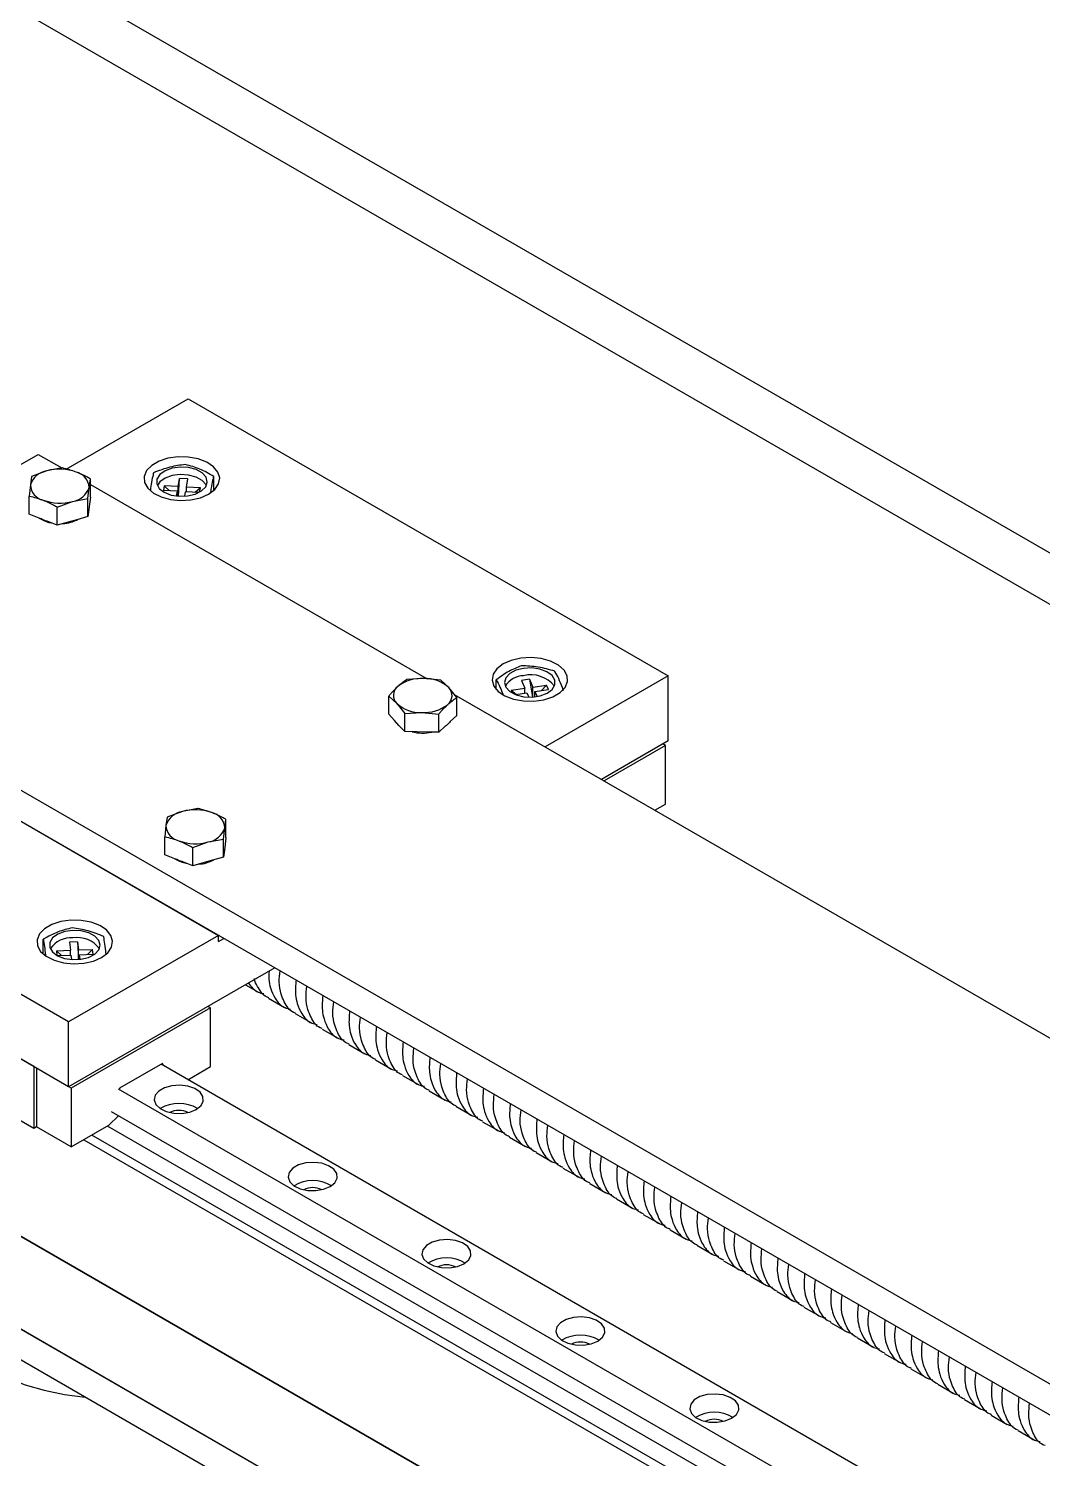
# Model space of a CAD drawing. Header units: millimetres. Extents: x 0 to 4412, y -498 to 1086.
# Drawn here: x 772.22 to 799, y 141.51 to 179.3 of the extents above; entities that cross this region are included whole.
import ezdxf

# ---------------------------------------------------------------- set-up
doc = ezdxf.new("R2010")
doc.units = ezdxf.units.MM
doc.header["$LTSCALE"] = 1.8

msp = doc.modelspace()

# ---------------------------------------------------------------- linework, layer by layer
at = {"color": 7, "linetype": 'Continuous', "lineweight": 30}
for p, q in [((831.6018, 146.728), (753.1454, 192.0198)), ((829.6019, 146.5299), (753.1454, 190.6673)), ((724.9218, 172.1172), (809.6332, 123.2143)), ((724.9218, 171.3006), (809.7746, 122.3161)), ((773.2117, 167.6614), (776.4285, 169.5184)), ((776.4285, 169.5184), (789.114, 162.1952)), ((764.5491, 163.4771), (772.4687, 168.049)), ((772.4687, 168.049), (773.0912, 167.6897)), ((772.2963, 167.4665), (772.2635, 167.2437)), ((772.7007, 167.6152), (772.2963, 167.4665)), ((773.1051, 167.6923), (772.7007, 167.6152)), ((777.1092, 167.0978), (777.1092, 167.4686)), ((772.2635, 167.2437), (772.2307, 166.9493)), ((773.7825, 166.8837), (773.8153, 167.178)), ((773.8153, 167.178), (773.8482, 167.4009)), ((773.8482, 166.9222), (773.8482, 167.4009)), ((773.8482, 167.2527), (782.747, 162.1155)), ((775.7997, 167.2216), (775.7772, 167.0962)), ((776.146, 167.0742), (775.7772, 167.0962)), ((776.1685, 167.1996), (775.7997, 167.2216)), ((775.9354, 167.0868), (775.7997, 167.2216)), ((776.1235, 166.9484), (776.146, 167.0742)), ((776.146, 166.9458), (776.146, 167.0742)), ((776.1685, 167.1996), (776.2067, 167.4125)), ((776.1685, 166.9437), (776.1685, 167.1996)), ((776.1745, 166.9432), (776.2067, 167.4125)), ((776.4239, 167.3995), (776.2067, 167.4125)), ((776.3419, 166.9421), (776.3633, 167.0612)), ((776.7164, 167.0401), (776.3633, 167.0612)), ((776.3858, 167.1866), (776.4239, 167.3995)), ((776.7546, 167.1645), (776.3858, 167.1866)), ((776.3858, 167.0598), (776.3858, 167.1866)), ((776.7546, 167.1645), (776.6188, 167.0459)), ((776.734, 167.0496), (776.7546, 167.1645)), ((772.2307, 166.4707), (772.2307, 166.9493)), ((772.9738, 166.6579), (773.3781, 166.8065)), ((773.3781, 166.8065), (773.7825, 166.8837)), ((773.7825, 166.405), (773.7825, 166.8837)), ((773.8245, 166.7357), (773.8062, 166.5916)), ((773.8482, 166.9222), (773.8245, 166.7357)), ((772.4987, 166.3656), (772.2307, 166.4707)), ((772.4972, 166.3661), (772.5528, 166.334)), ((772.9738, 166.1792), (772.7057, 166.2844)), ((772.9738, 166.1792), (772.9738, 166.6579)), ((773.4908, 166.3236), (773.2655, 166.2607)), ((773.7825, 166.405), (773.4908, 166.3236)), ((773.8062, 166.5916), (773.7825, 166.405)), ((773.2655, 166.2607), (772.9738, 166.1792)), ((740.4782, 165.5863), (809.7746, 125.5823)), ((812.9111, 135.5583), (764.5491, 163.4771)), ((740.4782, 163.1367), (809.7746, 123.1327)), ((812.9111, 134.7418), (764.5491, 162.6606)), ((764.5491, 162.6606), (777.2346, 155.3374)), ((782.6539, 162.1247), (782.205, 162.0978)), ((783.1028, 162.0801), (782.6539, 162.1247)), ((789.114, 162.1952), (785.8614, 160.3176)), ((789.114, 160.4805), (789.114, 162.1952)), ((783.314, 161.887), (783.1028, 162.0801)), ((783.5252, 161.6224), (783.314, 161.887)), ((784.5684, 161.838), (784.5684, 162.0874)), ((784.9662, 161.8157), (785.3253, 161.8691)), ((784.9662, 161.8157), (785.0014, 161.7368)), ((784.9662, 161.8157), (785.1019, 161.7057)), ((785.0764, 161.7019), (785.3797, 161.747)), ((785.4444, 162.1078), (785.2329, 162.0764)), ((785.2329, 162.0764), (785.3253, 161.8691)), ((785.3253, 161.7389), (785.3253, 161.8691)), ((785.3797, 161.747), (785.4304, 161.6332)), ((785.4444, 162.1078), (785.5368, 161.9005)), ((785.4444, 162.1078), (785.5236, 161.6348)), ((785.5368, 161.9005), (785.8959, 161.9538)), ((785.5368, 161.6356), (785.5368, 161.9005)), ((785.5912, 161.7784), (785.9503, 161.8317)), ((785.5912, 161.7784), (785.649, 161.6489)), ((785.5912, 161.6406), (785.5912, 161.7784)), ((785.7602, 161.8035), (785.8959, 161.9538)), ((785.9503, 161.8317), (785.8959, 161.9538)), ((781.7296, 161.1791), (781.7296, 161.6577)), ((781.7296, 161.6577), (781.9408, 161.4647)), ((781.9408, 161.4647), (782.152, 161.2)), ((783.4604, 161.7037), (812.2425, 145.0881)), ((783.5252, 161.1438), (783.5252, 161.6224)), ((781.8819, 161.014), (781.7296, 161.1791)), ((781.9996, 160.8865), (781.8819, 161.014)), ((782.152, 161.2), (782.6009, 161.227)), ((782.152, 160.7214), (782.152, 161.2)), ((782.6009, 161.227), (783.0498, 161.1824)), ((783.0498, 160.7037), (783.0498, 161.1824)), ((783.5252, 161.1438), (783.3537, 160.9851)), ((782.152, 160.7214), (781.9996, 160.8865)), ((782.4758, 160.715), (782.152, 160.7214)), ((782.726, 160.7101), (782.4758, 160.715)), ((783.0498, 160.7037), (782.726, 160.7101)), ((783.2213, 160.8625), (783.0498, 160.7037)), ((773.2748, 153.0515), (760.5893, 160.3746)), ((789.114, 160.4805), (787.3466, 159.4602)), ((789.0433, 160.358), (787.4173, 159.4194)), ((789.0433, 160.358), (788.9726, 160.3989)), ((789.0433, 158.8066), (789.0433, 160.358)), ((808.3604, 126.3987), (751.7919, 159.055)), ((788.761, 158.6437), (789.0433, 158.8066)), ((773.2748, 151.3367), (760.5893, 158.6599)), ((775.8763, 158.4626), (775.8453, 158.2397)), ((776.2798, 158.6122), (775.8763, 158.4626)), ((776.6834, 158.6903), (776.2798, 158.6122)), ((777.3977, 158.1778), (777.4286, 158.4007)), ((777.4286, 157.9221), (777.4286, 158.4007)), ((775.8453, 158.2397), (775.8144, 157.9452)), ((777.3667, 157.8833), (777.3977, 158.1778)), ((775.8144, 157.4666), (775.8144, 157.9452)), ((776.5596, 157.6556), (776.9632, 157.8052)), ((776.5596, 157.1769), (776.5596, 157.6556)), ((776.9632, 157.8052), (777.3667, 157.8833)), ((777.3667, 157.4047), (777.3667, 157.8833)), ((777.389, 157.5913), (777.3667, 157.4047)), ((777.4063, 157.7354), (777.389, 157.5913)), ((777.4286, 157.9221), (777.4063, 157.7354)), ((776.0832, 157.3621), (775.8144, 157.4666)), ((776.0813, 157.3628), (776.1349, 157.3319)), ((776.5596, 157.1769), (776.2908, 157.2814)), ((776.8507, 157.2591), (776.5596, 157.1769)), ((777.0756, 157.3225), (776.8507, 157.2591)), ((777.3667, 157.4047), (777.0756, 157.3225)), ((777.2346, 155.3374), (773.2748, 153.0515)), ((777.2346, 155.1741), (777.2346, 155.3374)), ((772.6058, 154.8413), (772.6058, 155.237)), ((773.5113, 155.1652), (773.2934, 155.156)), ((773.2934, 155.156), (773.3206, 154.9425)), ((773.5113, 155.1652), (773.5384, 154.9517)), ((773.5113, 155.1652), (773.534, 154.6975)), ((773.5384, 154.9517), (773.9082, 154.9674)), ((773.5384, 154.6979), (773.5384, 154.9517)), ((773.7724, 154.8352), (773.9082, 154.9674)), ((773.9242, 154.8417), (773.9082, 154.9674)), ((777.2346, 155.1741), (777.3761, 155.2558)), ((772.9508, 154.9269), (773.3206, 154.9425)), ((772.9508, 154.9269), (772.9662, 154.8053)), ((772.9508, 154.9269), (773.0865, 154.8062)), ((772.9731, 154.8014), (773.3365, 154.8168)), ((773.3206, 154.8161), (773.3206, 154.9425)), ((773.3365, 154.8168), (773.3518, 154.6966)), ((773.5544, 154.826), (773.9242, 154.8417)), ((773.5544, 154.826), (773.5702, 154.7011)), ((773.5544, 154.6994), (773.5544, 154.826)), ((778.7198, 154.48), (773.2748, 151.3367)), ((777.9425, 154.0313), (778.2718, 153.8412)), ((772.3556, 151.8674), (769.2867, 153.639)), ((777.0225, 153.4186), (776.9518, 153.4594)), ((778.5544, 153.6781), (778.9789, 153.433)), ((777.0225, 153.4186), (773.3455, 151.2959)), ((777.0225, 151.8671), (777.0225, 153.4186)), ((779.2615, 153.2699), (779.686, 153.0248)), ((773.2748, 151.3367), (773.2748, 153.0515)), ((779.9686, 152.8617), (780.3931, 152.6166)), ((780.6757, 152.4535), (781.1002, 152.2084)), ((772.3556, 150.2343), (769.2867, 152.0059)), ((775.7497, 151.9489), (774.6183, 151.2958)), ((808.4263, 133.0451), (775.715, 151.9289)), ((775.7763, 151.8935), (775.7497, 151.9489)), ((781.3828, 152.0453), (781.8073, 151.8002)), ((772.3556, 151.8674), (772.3556, 150.2343)), ((773.3455, 151.2959), (772.4263, 151.8266)), ((772.4263, 151.8266), (772.4263, 150.2751)), ((772.4263, 151.8266), (772.4263, 151.8266)), ((776.4222, 151.5206), (777.0225, 151.8671)), ((782.0899, 151.637), (782.5144, 151.392)), ((773.3455, 151.2959), (773.3455, 149.7445)), ((808.3604, 131.7768), (774.5931, 151.2703)), ((774.6183, 151.2958), (774.6142, 151.2825)), ((782.797, 151.2288), (783.2215, 150.9838)), ((783.5041, 150.8206), (783.9286, 150.5756)), ((774.5959, 150.5665), (774.3355, 150.316)), ((808.3604, 131.0747), (774.4093, 150.6742)), ((784.2112, 150.4124), (784.6357, 150.1674)), ((772.4263, 150.2751), (772.3556, 150.2343)), ((773.3455, 149.7445), (772.4263, 150.2751)), ((773.3455, 149.7445), (774.3355, 150.316)), ((808.3604, 130.1547), (773.8859, 150.0564)), ((808.3604, 130.6337), (774.3008, 150.2959)), ((773.6738, 149.934), (808.3604, 129.9098)), ((784.9183, 150.0042), (785.3428, 149.7592)), ((785.6254, 149.596), (786.0499, 149.351)), ((786.3325, 149.1878), (786.757, 148.9428)), ((787.0397, 148.7796), (787.4641, 148.5346)), ((787.7468, 148.3714), (788.1712, 148.1264)), ((788.4539, 147.9632), (788.8784, 147.7182)), ((789.161, 147.555), (789.5855, 147.31)), ((789.8681, 147.1468), (790.2926, 146.9018)), ((790.5752, 146.7386), (790.9997, 146.4935)), ((791.2823, 146.3304), (791.7068, 146.0853)), ((791.9894, 145.9222), (792.4139, 145.6771)), ((792.6965, 145.514), (793.121, 145.2689)), ((793.4036, 145.1058), (793.8281, 144.8607)), ((794.1107, 144.6976), (794.5352, 144.4525)), ((794.8178, 144.2894), (795.2423, 144.0443)), ((795.5249, 143.8812), (795.9494, 143.6361)), ((796.232, 143.473), (796.6565, 143.2279)), ((796.9391, 143.0648), (797.3636, 142.8197)), ((797.6463, 142.6566), (798.0707, 142.4115)), ((798.3534, 142.2484), (798.7778, 142.0033))]:
    msp.add_line(p, q, dxfattribs=at)
at = {"color": 7, "linetype": 'Continuous', "lineweight": 30, "flags": 128}
for points in [[(776.973, 166.9998), (777.1375, 167.1251), (777.2375, 167.2713), (777.2653, 167.4277), (777.219, 167.5826), (777.1021, 167.7246), (776.9231, 167.8431), (776.6954, 167.9293), (776.4358, 167.9769), (776.1636, 167.9823), (775.899, 167.945), (775.6617, 167.868), (775.4691, 167.7568), (775.3356, 167.6198), (775.2711, 167.467), (775.2804, 167.3099), (775.3628, 167.1601), (775.5122, 167.0286), (775.7174, 166.9253), (775.9634, 166.8578), (776.2317, 166.8311), (776.5027, 166.8471), (776.756, 166.9048), (776.973, 166.9998)], [(776.1969, 166.9416), (776.417, 166.9495), (776.6208, 166.9983), (776.7861, 167.0826), (776.895, 167.1933), (776.9357, 167.3184), (776.9039, 167.4444), (776.8029, 167.5576), (776.6438, 167.6457), (776.4436, 167.6993), (776.2243, 167.7124), (776.0094, 167.6837), (775.8223, 167.6162), (775.6833, 167.5174), (775.6074, 167.3978), (775.6029, 167.2705), (775.6702, 167.1493), (775.8021, 167.0472), (775.9842, 166.9754), (776.1969, 166.9416)], [(776.914, 167.2284), (776.9039, 167.2484), (776.8029, 167.3616), (776.6438, 167.4498), (776.4436, 167.5033), (776.2243, 167.5164), (776.0094, 167.4877), (775.8223, 167.4203), (775.6833, 167.3214), (775.6177, 167.2284)], [(784.7512, 162.5096), (784.5866, 162.3843), (784.4867, 162.238), (784.4589, 162.0816), (784.5051, 161.9267), (784.6221, 161.7847), (784.8011, 161.6662), (785.0288, 161.58), (785.2884, 161.5325), (785.5605, 161.5271), (785.8251, 161.5643), (786.0625, 161.6414), (786.2551, 161.7525), (786.3886, 161.8896), (786.453, 162.0423), (786.4437, 162.1994), (786.3613, 162.3493), (786.212, 162.4807), (786.0067, 162.5841), (785.7608, 162.6516), (785.4924, 162.6783), (785.2215, 162.6622), (784.9682, 162.6045), (784.7512, 162.5096)], [(785.2913, 162.3943), (785.0897, 162.3427), (784.928, 162.2561), (784.8237, 162.1439), (784.7883, 162.0182), (784.8254, 161.8927), (784.9311, 161.781), (785.094, 161.6951), (785.2963, 161.6444), (785.5162, 161.6344), (785.7298, 161.6661), (785.914, 161.7361), (786.0487, 161.8369), (786.1196, 161.9575), (786.1187, 162.0848), (786.0463, 162.2051), (785.9101, 162.3053), (785.725, 162.3745), (785.511, 162.4053), (785.2913, 162.3943)], [(774.1446, 154.7537), (774.3091, 154.8789), (774.409, 155.0252), (774.4369, 155.1816), (774.3906, 155.3365), (774.2736, 155.4785), (774.0947, 155.597), (773.8669, 155.6832), (773.6074, 155.7308), (773.3352, 155.7361), (773.0706, 155.6989), (772.8332, 155.6219), (772.6407, 155.5107), (772.5072, 155.3737), (772.4427, 155.2209), (772.452, 155.0638), (772.5344, 154.9139), (772.6837, 154.7825), (772.889, 154.6792), (773.1349, 154.6116), (773.4033, 154.5849), (773.6742, 154.601), (773.9276, 154.6587), (774.1446, 154.7537)], [(773.3885, 155.466), (773.1741, 155.4359), (772.9884, 155.3673), (772.8513, 155.2675), (772.7777, 155.1475), (772.7756, 155.0202), (772.8452, 154.8994), (772.979, 154.7982), (773.1625, 154.7275), (773.3758, 154.6951), (773.5958, 154.7044), (773.7986, 154.7544), (773.9623, 154.8398), (774.0691, 154.9512), (774.1074, 155.0766), (774.0732, 155.2023), (773.9701, 155.3149), (773.8092, 155.402), (773.6081, 155.4543), (773.3885, 155.466)], [(776.6467, 150.7379), (776.771, 150.8385), (776.8321, 150.9568), (776.8232, 151.0803), (776.7455, 151.1953), (776.6072, 151.2896), (776.4233, 151.3528), (776.2139, 151.3782), (776.0016, 151.3629), (775.8094, 151.3086), (775.6581, 151.2213), (775.5641, 151.1103), (775.5376, 150.9877), (775.5815, 150.8669), (775.6911, 150.7607), (775.8543, 150.6809), (776.0537, 150.636), (776.2675, 150.6309), (776.4725, 150.6661), (776.6467, 150.7379)], [(780.1822, 148.6969), (780.3066, 148.7974), (780.3676, 148.9158), (780.3588, 149.0392), (780.281, 149.1543), (780.1427, 149.2486), (779.9589, 149.3118), (779.7495, 149.3372), (779.5371, 149.3219), (779.3449, 149.2676), (779.1936, 149.1803), (779.0996, 149.0693), (779.0732, 148.9467), (779.1171, 148.8258), (779.2266, 148.7197), (779.3899, 148.6399), (779.5892, 148.595), (779.803, 148.5899), (780.0081, 148.6251), (780.1822, 148.6969)], [(783.7178, 146.6559), (783.8421, 146.7564), (783.9031, 146.8748), (783.8943, 146.9982), (783.8165, 147.1133), (783.6782, 147.2076), (783.4944, 147.2708), (783.285, 147.2961), (783.0727, 147.2809), (782.8804, 147.2266), (782.7291, 147.1393), (782.6352, 147.0283), (782.6087, 146.9057), (782.6526, 146.7848), (782.7621, 146.6787), (782.9254, 146.5989), (783.1247, 146.554), (783.3385, 146.5489), (783.5436, 146.5841), (783.7178, 146.6559)], [(769.9743, 145.2924), (769.9747, 145.2908), (770.098, 144.9725), (770.2894, 144.6655), (770.546, 144.3748), (770.8636, 144.105), (771.2373, 143.8603), (771.6612, 143.6446), (772.1286, 143.4612), (772.6321, 143.3131), (773.1638, 143.2026), (773.7153, 143.1314), (773.7181, 143.1312)], [(787.2533, 144.6149), (787.3776, 144.7154), (787.4387, 144.8338), (787.4298, 144.9572), (787.3521, 145.0723), (787.2138, 145.1665), (787.0299, 145.2298), (786.8205, 145.2551), (786.6082, 145.2398), (786.416, 145.1856), (786.2647, 145.0982), (786.1707, 144.9873), (786.1442, 144.8647), (786.1881, 144.7438), (786.2977, 144.6377), (786.4609, 144.5578), (786.6603, 144.5129), (786.8741, 144.5078), (787.0791, 144.5431), (787.2533, 144.6149)], [(790.7888, 142.5738), (790.9132, 142.6744), (790.9742, 142.7928), (790.9654, 142.9162), (790.8876, 143.0313), (790.7493, 143.1255), (790.5655, 143.1887), (790.3561, 143.2141), (790.1437, 143.1988), (789.9515, 143.1446), (789.8002, 143.0572), (789.7062, 142.9462), (789.6798, 142.8237), (789.7237, 142.7028), (789.8332, 142.5967), (789.9965, 142.5168), (790.1958, 142.4719), (790.4096, 142.4668), (790.6147, 142.5021), (790.7888, 142.5738)]]:
    msp.add_lwpolyline(points, dxfattribs=at)
at = {"color": 7, "linetype": 'Continuous', "lineweight": 30}
for centre, radius, start, end in [((772.7764, 167.0831), 0.5374, 98.0952, 162.61492), ((773.0375, 166.3896), 1.271, 69.78863, 105.36587), ((773.3833, 167.1602), 0.4324, 2.36872, 77.5373), ((772.6955, 167.2616), 0.4324, 182.36872, 257.5373), ((773.3024, 167.3386), 0.5374, 278.0952, 342.61492), ((773.0413, 168.0321), 1.271, 249.78863, 285.36587), ((772.9713, 167.0813), 0.8565, 240.75062, 260.21711), ((773.0687, 167.1857), 0.9666, 273.12398, 298.23058), ((782.5883, 161.1163), 1.0105, 86.27615, 127.91694), ((782.6873, 161.1818), 0.9435, 48.37026, 92.02664), ((785.3034, 161.6205), 0.5779, 91.19586, 148.5886), ((785.4865, 161.4343), 0.7886, 38.17977, 104.33355), ((782.1502, 161.6775), 0.2986, 127.77569, 225.468), ((783.1046, 161.6742), 0.2986, 307.77569, 45.468), ((782.5675, 162.1699), 0.9435, 228.37026, 272.02664), ((782.6665, 162.2354), 1.0105, 266.27615, 307.91694), ((782.6277, 161.8299), 1.1477, 255.74137, 282.00469), ((776.3561, 158.0837), 0.534, 98.20792, 163.01831), ((776.6197, 157.3867), 1.2718, 69.93633, 105.49911), ((776.9632, 158.1563), 0.435, 2.83218, 77.68156), ((776.2798, 158.2612), 0.435, 182.83218, 257.68156), ((776.8869, 158.3338), 0.534, 278.20792, 343.01831), ((776.6233, 159.0308), 1.2718, 249.93633, 285.49911), ((776.5546, 158.082), 0.8595, 240.77315, 260.43646), ((776.6516, 158.1812), 0.9643, 273.30548, 298.25416), ((773.3408, 154.6017), 0.67, 85.91976, 145.38966), ((773.5071, 154.5691), 0.7108, 35.53148, 99.60999), ((776.1871, 149.946), 0.9499, 58.77814, 121.22186), ((776.1871, 150.1863), 0.5243, 63.09489, 116.90511), ((779.7226, 147.905), 0.9499, 58.77814, 121.22186), ((779.7226, 148.1453), 0.5243, 63.09489, 116.90511), ((783.2581, 145.8639), 0.9499, 58.77814, 121.22186), ((783.2581, 146.1043), 0.5243, 63.09489, 116.90511), ((786.7937, 143.8229), 0.9499, 58.77814, 121.22186), ((786.7937, 144.0633), 0.5243, 63.09489, 116.90511), ((790.3292, 141.7819), 0.9499, 58.77814, 121.22186), ((790.3292, 142.0222), 0.5243, 63.09489, 116.90511)]:
    msp.add_arc(centre, radius, start, end, dxfattribs=at)
for points, knots in [([(773.4766, 167.5824), (773.3554, 167.6234), (773.2308, 167.6655), (773.1084, 167.6916), (773.1051, 167.6923)], [0, 0, 0, 0, 0.9730048, 1, 1, 1, 1]), ([(773.8482, 167.4009), (773.8171, 167.4184), (773.6944, 167.4878), (773.5697, 167.5419), (773.4766, 167.5824)], [0, 0, 0, 0, 0.2530667, 1, 1, 1, 1]), ([(775.5177, 167.5637), (775.5136, 167.5464), (775.4962, 167.473), (775.4678, 167.3331), (775.4438, 167.1731), (775.4333, 167.1026)], [0, 0, 0, 0, 0.1467495, 0.6237118, 1, 1, 1, 1]), ([(776.361, 167.7814), (776.223, 167.7639), (775.9419, 167.7284), (775.6608, 167.6192), (775.5177, 167.5637)], [0, 0, 0, 0, 0.4912125, 1, 1, 1, 1]), ([(777.1092, 167.4686), (776.9867, 167.538), (776.7374, 167.6792), (776.4879, 167.7469), (776.361, 167.7814)], [0, 0, 0, 0, 0.4912125, 1, 1, 1, 1]), ([(777.0315, 167.0508), (777.0394, 167.1037), (777.0612, 167.2483), (777.0874, 167.3762), (777.1051, 167.4513), (777.1092, 167.4686)], [0, 0, 0, 0, 0.3081776, 0.8405776, 1, 1, 1, 1]), ([(772.2307, 166.9493), (772.234, 166.9486), (772.3564, 166.9225), (772.481, 166.8804), (772.6022, 166.8394)], [0, 0, 0, 0, 0.0269953, 1, 1, 1, 1]), ([(772.6022, 166.8394), (772.6953, 166.7989), (772.82, 166.7448), (772.9427, 166.6754), (772.9738, 166.6579)], [0, 0, 0, 0, 0.7469333, 1, 1, 1, 1]), ([(772.7057, 166.2844), (772.7003, 166.2857), (772.632, 166.3021), (772.5626, 166.3351), (772.4987, 166.3656)], [0, 0, 0, 0, 0.0789898, 1, 1, 1, 1]), ([(785.228, 162.4607), (785.1201, 162.4178), (784.9002, 162.3304), (784.6803, 162.1693), (784.5684, 162.0874)], [0, 0, 0, 0, 0.4912125, 1, 1, 1, 1]), ([(786.1179, 162.3176), (785.9722, 162.3592), (785.6757, 162.4439), (785.379, 162.4551), (785.228, 162.4607)], [0, 0, 0, 0, 0.4912125, 1, 1, 1, 1]), ([(786.3481, 161.8012), (786.3382, 161.8289), (786.2962, 161.9469), (786.2196, 162.1357), (786.1527, 162.2602), (786.1188, 162.3162), (786.1179, 162.3176)], [0, 0, 0, 0, 0.1302141, 0.5534335, 0.9886551, 1, 1, 1, 1]), ([(781.9673, 161.9135), (781.9077, 161.8545), (781.8279, 161.7754), (781.7494, 161.6815), (781.7296, 161.6577)], [0, 0, 0, 0, 0.7469333, 1, 1, 1, 1]), ([(782.205, 162.0978), (782.2029, 162.0964), (782.1245, 162.0458), (782.0448, 161.9788), (781.9673, 161.9135)], [0, 0, 0, 0, 0.0269953, 1, 1, 1, 1]), ([(784.5684, 162.0874), (784.5693, 162.086), (784.6023, 162.0315), (784.663, 161.9225), (784.7227, 161.7695), (784.7499, 161.7)], [0, 0, 0, 0, 0.01440598, 0.55227271, 1, 1, 1, 1]), ([(783.0498, 161.1824), (783.0697, 161.2061), (783.1482, 161.3), (783.228, 161.3791), (783.2875, 161.4382)], [0, 0, 0, 0, 0.2530667, 1, 1, 1, 1]), ([(783.2875, 161.4382), (783.3651, 161.5034), (783.4448, 161.5705), (783.5231, 161.6211), (783.5252, 161.6224)], [0, 0, 0, 0, 0.9730048, 1, 1, 1, 1]), ([(783.3537, 160.9851), (783.3419, 160.9717), (783.3015, 160.9259), (783.2567, 160.887), (783.2247, 160.8648), (783.2213, 160.8625)], [0, 0, 0, 0, 0.2693937, 0.921172, 1, 1, 1, 1]), ([(777.056, 158.5813), (776.9344, 158.622), (776.8095, 158.6638), (776.6867, 158.6896), (776.6834, 158.6903)], [0, 0, 0, 0, 0.9730048, 1, 1, 1, 1]), ([(777.4286, 158.4007), (777.3974, 158.4182), (777.2744, 158.4872), (777.1494, 158.5411), (777.056, 158.5813)], [0, 0, 0, 0, 0.2530667, 1, 1, 1, 1]), ([(775.8144, 157.9452), (775.8177, 157.9445), (775.9405, 157.9187), (776.0655, 157.8769), (776.187, 157.8362)], [0, 0, 0, 0, 0.0269953, 1, 1, 1, 1]), ([(776.187, 157.8362), (776.2804, 157.7959), (776.4054, 157.7421), (776.5285, 157.6731), (776.5596, 157.6556)], [0, 0, 0, 0, 0.7469333, 1, 1, 1, 1]), ([(776.2908, 157.2814), (776.2854, 157.2827), (776.2169, 157.299), (776.1473, 157.3318), (776.0832, 157.3621)], [0, 0, 0, 0, 0.0789898, 1, 1, 1, 1]), ([(773.3699, 155.5367), (773.2448, 155.5058), (772.9902, 155.4429), (772.7354, 155.3064), (772.6058, 155.237)], [0, 0, 0, 0, 0.4912125, 1, 1, 1, 1]), ([(774.2015, 155.3045), (774.0654, 155.3607), (773.7883, 155.475), (773.511, 155.5159), (773.3699, 155.5367)], [0, 0, 0, 0, 0.4912125, 1, 1, 1, 1]), ([(772.6058, 155.237), (772.6061, 155.2355), (772.6158, 155.1788), (772.6344, 155.0597), (772.6528, 154.895), (772.6616, 154.816)], [0, 0, 0, 0, 0.013761, 0.5275482, 1, 1, 1, 1]), ([(774.2606, 154.8548), (774.2605, 154.8556), (774.251, 154.9481), (774.2314, 155.1151), (774.2117, 155.2448), (774.2018, 155.303), (774.2015, 155.3045)], [0, 0, 0, 0, 0.0043256, 0.4887997, 0.9870131, 1, 1, 1, 1]), ([(778.56, 153.6895), (778.541, 153.6958), (778.4078, 153.7396), (778.2898, 153.9353), (778.1944, 154.1148), (778.1817, 154.1966), (778.1813, 154.1995)], [0, 0, 0, 0, 0.096957, 0.6782273, 0.9885351, 1, 1, 1, 1]), ([(778.5692, 154.3931), (778.5641, 154.3195), (778.5529, 154.1568), (778.6087, 153.9121), (778.7311, 153.6361), (778.915, 153.4315), (779.0856, 153.3989), (779.1355, 153.3894)], [0, 0, 0, 0, 0.14122302, 0.31197864, 0.54752804, 0.86763922, 1, 1, 1, 1]), ([(779.2671, 153.2813), (779.2481, 153.2876), (779.1152, 153.3317), (778.9887, 153.5209), (778.8746, 153.8023), (778.8226, 154.0763), (778.8497, 154.2997), (778.8617, 154.3981)], [0, 0, 0, 0, 0.0552706, 0.3866254, 0.5635173, 0.8075314, 1, 1, 1, 1]), ([(778.0254, 154.0792), (778.1011, 153.9795), (778.2088, 153.8377), (778.3781, 153.8067), (778.4284, 153.7976)], [0, 0, 0, 0, 0.7028445, 1, 1, 1, 1]), ([(779.2813, 154.1559), (779.2707, 154.0231), (779.2529, 153.8008), (779.3145, 153.5032), (779.4388, 153.2282), (779.622, 153.0233), (779.7927, 152.9907), (779.8426, 152.9812)], [0, 0, 0, 0, 0.2275202, 0.3811169, 0.5929963, 0.88094, 1, 1, 1, 1]), ([(779.9742, 152.8731), (779.9552, 152.8794), (779.8223, 152.9235), (779.6958, 153.1127), (779.5817, 153.3941), (779.5297, 153.6681), (779.5568, 153.8914), (779.5688, 153.9899)], [0, 0, 0, 0, 0.0552706, 0.3866254, 0.5635173, 0.8075314, 1, 1, 1, 1]), ([(779.9884, 153.7477), (779.9778, 153.6149), (779.96, 153.3926), (780.0216, 153.095), (780.1459, 152.82), (780.3291, 152.6151), (780.4998, 152.5825), (780.5497, 152.5729)], [0, 0, 0, 0, 0.2275202, 0.3811169, 0.5929963, 0.88094, 1, 1, 1, 1]), ([(780.6813, 152.4649), (780.6623, 152.4712), (780.5294, 152.5153), (780.4029, 152.7045), (780.2888, 152.9859), (780.2368, 153.2599), (780.2639, 153.4832), (780.2759, 153.5817)], [0, 0, 0, 0, 0.0552706, 0.3866254, 0.5635173, 0.8075314, 1, 1, 1, 1]), ([(780.6956, 153.3395), (780.6849, 153.2067), (780.6671, 152.9844), (780.7287, 152.6868), (780.853, 152.4118), (781.0362, 152.2069), (781.2069, 152.1743), (781.2568, 152.1647)], [0, 0, 0, 0, 0.2275202, 0.3811169, 0.5929963, 0.88094, 1, 1, 1, 1]), ([(781.3884, 152.0567), (781.3694, 152.063), (781.2365, 152.1071), (781.11, 152.2963), (780.9959, 152.5777), (780.9439, 152.8517), (780.971, 153.075), (780.983, 153.1735)], [0, 0, 0, 0, 0.0552706, 0.3866254, 0.5635173, 0.8075314, 1, 1, 1, 1]), ([(781.4027, 152.9312), (781.392, 152.7985), (781.3742, 152.5762), (781.4358, 152.2786), (781.5601, 152.0036), (781.7433, 151.7987), (781.914, 151.7661), (781.9639, 151.7565)], [0, 0, 0, 0, 0.22752023, 0.38111688, 0.59299626, 0.88093996, 1, 1, 1, 1]), ([(782.0955, 151.6485), (782.0765, 151.6548), (781.9436, 151.6989), (781.8171, 151.8881), (781.703, 152.1695), (781.651, 152.4435), (781.6781, 152.6668), (781.6901, 152.7653)], [0, 0, 0, 0, 0.0552706, 0.3866254, 0.5635173, 0.8075314, 1, 1, 1, 1]), ([(782.1098, 152.523), (782.0991, 152.3903), (782.0813, 152.168), (782.1429, 151.8704), (782.2672, 151.5954), (782.4504, 151.3905), (782.6211, 151.3579), (782.671, 151.3483)], [0, 0, 0, 0, 0.2275202, 0.3811169, 0.5929963, 0.88094, 1, 1, 1, 1]), ([(782.8026, 151.2403), (782.7836, 151.2466), (782.6508, 151.2907), (782.5242, 151.4799), (782.4101, 151.7613), (782.3581, 152.0353), (782.3852, 152.2586), (782.3972, 152.3571)], [0, 0, 0, 0, 0.0552706, 0.3866254, 0.5635173, 0.8075314, 1, 1, 1, 1]), ([(782.8169, 152.1148), (782.8062, 151.9821), (782.7884, 151.7598), (782.85, 151.4622), (782.9743, 151.1872), (783.1576, 150.9823), (783.3282, 150.9497), (783.3781, 150.9401)], [0, 0, 0, 0, 0.2275202, 0.3811169, 0.5929963, 0.88094, 1, 1, 1, 1]), ([(783.5098, 150.8321), (783.4908, 150.8384), (783.3579, 150.8825), (783.2313, 151.0717), (783.1172, 151.3531), (783.0652, 151.6271), (783.0923, 151.8504), (783.1043, 151.9489)], [0, 0, 0, 0, 0.0552706, 0.3866254, 0.5635173, 0.8075314, 1, 1, 1, 1]), ([(783.524, 151.7066), (783.5134, 151.5739), (783.4956, 151.3516), (783.5571, 151.054), (783.6814, 150.779), (783.8647, 150.5741), (784.0353, 150.5415), (784.0852, 150.5319)], [0, 0, 0, 0, 0.2275202, 0.3811169, 0.5929963, 0.88094, 1, 1, 1, 1]), ([(784.2169, 150.4239), (784.1979, 150.4302), (784.065, 150.4743), (783.9384, 150.6635), (783.8243, 150.9449), (783.7723, 151.2189), (783.7994, 151.4422), (783.8114, 151.5407)], [0, 0, 0, 0, 0.0552706, 0.3866254, 0.5635173, 0.8075314, 1, 1, 1, 1]), ([(784.2311, 151.2984), (784.2205, 151.1657), (784.2027, 150.9434), (784.2642, 150.6458), (784.3885, 150.3708), (784.5718, 150.1659), (784.7424, 150.1333), (784.7923, 150.1237)], [0, 0, 0, 0, 0.2275202, 0.3811169, 0.5929963, 0.88094, 1, 1, 1, 1]), ([(784.924, 150.0157), (784.905, 150.022), (784.7721, 150.0661), (784.6455, 150.2552), (784.5315, 150.5367), (784.4794, 150.8107), (784.5065, 151.034), (784.5185, 151.1325)], [0, 0, 0, 0, 0.0552706, 0.3866254, 0.5635173, 0.8075314, 1, 1, 1, 1]), ([(784.9382, 150.8902), (784.9276, 150.7575), (784.9098, 150.5352), (784.9713, 150.2375), (785.0956, 149.9625), (785.2789, 149.7577), (785.4495, 149.7251), (785.4994, 149.7155)], [0, 0, 0, 0, 0.2275202, 0.3811169, 0.5929963, 0.88094, 1, 1, 1, 1]), ([(785.6311, 149.6074), (785.6121, 149.6138), (785.4792, 149.6579), (785.3526, 149.847), (785.2386, 150.1285), (785.1865, 150.4025), (785.2137, 150.6258), (785.2256, 150.7243)], [0, 0, 0, 0, 0.0552706, 0.3866254, 0.5635173, 0.8075314, 1, 1, 1, 1]), ([(785.6453, 150.482), (785.6347, 150.3493), (785.6169, 150.127), (785.6784, 149.8293), (785.8027, 149.5543), (785.986, 149.3495), (786.1566, 149.3169), (786.2065, 149.3073)], [0, 0, 0, 0, 0.2275202, 0.3811169, 0.5929963, 0.88094, 1, 1, 1, 1]), ([(786.3382, 149.1992), (786.3192, 149.2056), (786.1863, 149.2497), (786.0597, 149.4388), (785.9457, 149.7203), (785.8936, 149.9943), (785.9208, 150.2176), (785.9327, 150.3161)], [0, 0, 0, 0, 0.0552706, 0.3866254, 0.5635173, 0.8075314, 1, 1, 1, 1]), ([(786.3524, 150.0738), (786.3418, 149.9411), (786.324, 149.7188), (786.3856, 149.4211), (786.5098, 149.1461), (786.6931, 148.9413), (786.8637, 148.9087), (786.9137, 148.8991)], [0, 0, 0, 0, 0.2275202, 0.3811169, 0.5929963, 0.88094, 1, 1, 1, 1]), ([(787.0453, 148.791), (787.0263, 148.7973), (786.8934, 148.8414), (786.7669, 149.0306), (786.6528, 149.3121), (786.6007, 149.5861), (786.6279, 149.8094), (786.6398, 149.9079)], [0, 0, 0, 0, 0.0552706, 0.3866254, 0.5635173, 0.8075314, 1, 1, 1, 1]), ([(787.0595, 149.6656), (787.0489, 149.5329), (787.0311, 149.3106), (787.0927, 149.0129), (787.2169, 148.7379), (787.4002, 148.5331), (787.5708, 148.5004), (787.6208, 148.4909)], [0, 0, 0, 0, 0.2275202, 0.3811169, 0.5929963, 0.88094, 1, 1, 1, 1]), ([(787.7524, 148.3828), (787.7334, 148.3891), (787.6005, 148.4332), (787.474, 148.6224), (787.3599, 148.9039), (787.3079, 149.1778), (787.335, 149.4012), (787.3469, 149.4997)], [0, 0, 0, 0, 0.0552706, 0.3866254, 0.5635173, 0.8075314, 1, 1, 1, 1]), ([(787.7666, 149.2574), (787.756, 149.1247), (787.7382, 148.9024), (787.7998, 148.6047), (787.924, 148.3297), (788.1073, 148.1248), (788.278, 148.0922), (788.3279, 148.0827)], [0, 0, 0, 0, 0.2275202, 0.3811169, 0.5929963, 0.88094, 1, 1, 1, 1]), ([(788.4595, 147.9746), (788.4405, 147.9809), (788.3076, 148.025), (788.1811, 148.2142), (788.067, 148.4957), (788.015, 148.7696), (788.0421, 148.993), (788.054, 149.0915)], [0, 0, 0, 0, 0.0552706, 0.3866254, 0.5635173, 0.8075314, 1, 1, 1, 1]), ([(788.4737, 148.8492), (788.4631, 148.7165), (788.4453, 148.4942), (788.5069, 148.1965), (788.6311, 147.9215), (788.8144, 147.7166), (788.9851, 147.684), (789.035, 147.6745)], [0, 0, 0, 0, 0.2275202, 0.3811169, 0.5929963, 0.88094, 1, 1, 1, 1]), ([(789.1666, 147.5664), (789.1476, 147.5727), (789.0147, 147.6168), (788.8882, 147.806), (788.7741, 148.0875), (788.7221, 148.3614), (788.7492, 148.5848), (788.7611, 148.6833)], [0, 0, 0, 0, 0.0552706, 0.3866254, 0.5635173, 0.8075314, 1, 1, 1, 1]), ([(789.1808, 148.441), (789.1702, 148.3083), (789.1524, 148.086), (789.214, 147.7883), (789.3383, 147.5133), (789.5215, 147.3084), (789.6922, 147.2758), (789.7421, 147.2663)], [0, 0, 0, 0, 0.2275202, 0.3811169, 0.5929963, 0.88094, 1, 1, 1, 1]), ([(789.8737, 147.1582), (789.8547, 147.1645), (789.7218, 147.2086), (789.5953, 147.3978), (789.4812, 147.6792), (789.4292, 147.9532), (789.4563, 148.1766), (789.4683, 148.2751)], [0, 0, 0, 0, 0.0552706, 0.3866254, 0.5635173, 0.8075314, 1, 1, 1, 1]), ([(789.8879, 148.0328), (789.8773, 147.9001), (789.8595, 147.6778), (789.9211, 147.3801), (790.0454, 147.1051), (790.2286, 146.9002), (790.3993, 146.8676), (790.4492, 146.8581)], [0, 0, 0, 0, 0.2275202, 0.3811169, 0.5929963, 0.88094, 1, 1, 1, 1]), ([(790.5808, 146.75), (790.5618, 146.7563), (790.4289, 146.8004), (790.3024, 146.9896), (790.1883, 147.271), (790.1363, 147.545), (790.1634, 147.7684), (790.1754, 147.8669)], [0, 0, 0, 0, 0.0552706, 0.3866254, 0.5635173, 0.8075314, 1, 1, 1, 1]), ([(790.5951, 147.6246), (790.5844, 147.4919), (790.5666, 147.2696), (790.6282, 146.9719), (790.7525, 146.6969), (790.9357, 146.492), (791.1064, 146.4594), (791.1563, 146.4499)], [0, 0, 0, 0, 0.2275202, 0.3811169, 0.5929963, 0.88094, 1, 1, 1, 1]), ([(791.2879, 146.3418), (791.2689, 146.3481), (791.136, 146.3922), (791.0095, 146.5814), (790.8954, 146.8628), (790.8434, 147.1368), (790.8705, 147.3602), (790.8825, 147.4587)], [0, 0, 0, 0, 0.0552706, 0.3866254, 0.5635173, 0.8075314, 1, 1, 1, 1]), ([(791.3022, 147.2164), (791.2915, 147.0837), (791.2737, 146.8614), (791.3353, 146.5637), (791.4596, 146.2887), (791.6428, 146.0838), (791.8135, 146.0512), (791.8634, 146.0417)], [0, 0, 0, 0, 0.2275202, 0.3811169, 0.5929963, 0.88094, 1, 1, 1, 1]), ([(791.995, 145.9336), (791.976, 145.9399), (791.8431, 145.984), (791.7166, 146.1732), (791.6025, 146.4546), (791.5505, 146.7286), (791.5776, 146.952), (791.5896, 147.0505)], [0, 0, 0, 0, 0.0552706, 0.3866254, 0.5635173, 0.8075314, 1, 1, 1, 1]), ([(792.0093, 146.8082), (791.9986, 146.6755), (791.9808, 146.4532), (792.0424, 146.1555), (792.1667, 145.8805), (792.3499, 145.6756), (792.5206, 145.643), (792.5705, 145.6335)], [0, 0, 0, 0, 0.2275202, 0.3811169, 0.5929963, 0.88094, 1, 1, 1, 1]), ([(792.7021, 145.5254), (792.6831, 145.5317), (792.5502, 145.5758), (792.4237, 145.765), (792.3096, 146.0464), (792.2576, 146.3204), (792.2847, 146.5438), (792.2967, 146.6423)], [0, 0, 0, 0, 0.0552706, 0.3866254, 0.5635173, 0.8075314, 1, 1, 1, 1]), ([(792.7164, 146.4), (792.7057, 146.2673), (792.6879, 146.045), (792.7495, 145.7473), (792.8738, 145.4723), (793.057, 145.2674), (793.2277, 145.2348), (793.2776, 145.2253)], [0, 0, 0, 0, 0.2275202, 0.3811169, 0.5929963, 0.88094, 1, 1, 1, 1]), ([(793.4092, 145.1172), (793.3902, 145.1235), (793.2574, 145.1676), (793.1308, 145.3568), (793.0167, 145.6382), (792.9647, 145.9122), (792.9918, 146.1356), (793.0038, 146.2341)], [0, 0, 0, 0, 0.0552706, 0.3866254, 0.5635173, 0.8075314, 1, 1, 1, 1]), ([(793.4235, 145.9918), (793.4129, 145.8591), (793.3951, 145.6368), (793.4566, 145.3391), (793.5809, 145.0641), (793.7642, 144.8592), (793.9348, 144.8266), (793.9847, 144.8171)], [0, 0, 0, 0, 0.2275202, 0.3811169, 0.5929963, 0.88094, 1, 1, 1, 1]), ([(794.1164, 144.709), (794.0974, 144.7153), (793.9645, 144.7594), (793.8379, 144.9486), (793.7238, 145.23), (793.6718, 145.504), (793.6989, 145.7274), (793.7109, 145.8259)], [0, 0, 0, 0, 0.0552706, 0.3866254, 0.5635173, 0.8075314, 1, 1, 1, 1]), ([(794.1306, 145.5836), (794.12, 145.4509), (794.1022, 145.2286), (794.1637, 144.9309), (794.288, 144.6559), (794.4713, 144.451), (794.6419, 144.4184), (794.6918, 144.4089)], [0, 0, 0, 0, 0.2275202, 0.3811169, 0.5929963, 0.88094, 1, 1, 1, 1]), ([(794.8235, 144.3008), (794.8045, 144.3071), (794.6716, 144.3512), (794.545, 144.5404), (794.4309, 144.8218), (794.3789, 145.0958), (794.406, 145.3192), (794.418, 145.4177)], [0, 0, 0, 0, 0.0552706, 0.3866254, 0.5635173, 0.8075314, 1, 1, 1, 1]), ([(794.8377, 145.1754), (794.8271, 145.0427), (794.8093, 144.8203), (794.8708, 144.5227), (794.9951, 144.2477), (795.1784, 144.0428), (795.349, 144.0102), (795.3989, 144.0007)], [0, 0, 0, 0, 0.2275202, 0.3811169, 0.5929963, 0.88094, 1, 1, 1, 1]), ([(795.5306, 143.8926), (795.5116, 143.8989), (795.3787, 143.943), (795.2521, 144.1322), (795.1381, 144.4136), (795.086, 144.6876), (795.1131, 144.911), (795.1251, 145.0095)], [0, 0, 0, 0, 0.0552706, 0.3866254, 0.5635173, 0.8075314, 1, 1, 1, 1]), ([(795.5448, 144.7672), (795.5342, 144.6345), (795.5164, 144.4121), (795.5779, 144.1145), (795.7022, 143.8395), (795.8855, 143.6346), (796.0561, 143.602), (796.106, 143.5925)], [0, 0, 0, 0, 0.2275202, 0.3811169, 0.5929963, 0.88094, 1, 1, 1, 1]), ([(796.2377, 143.4844), (796.2187, 143.4907), (796.0858, 143.5348), (795.9592, 143.724), (795.8452, 144.0054), (795.7931, 144.2794), (795.8203, 144.5028), (795.8322, 144.6012)], [0, 0, 0, 0, 0.0552706, 0.3866254, 0.5635173, 0.8075314, 1, 1, 1, 1]), ([(796.2519, 144.359), (796.2413, 144.2263), (796.2235, 144.0039), (796.285, 143.7063), (796.4093, 143.4313), (796.5926, 143.2264), (796.7632, 143.1938), (796.8132, 143.1843)], [0, 0, 0, 0, 0.2275202, 0.3811169, 0.5929963, 0.88094, 1, 1, 1, 1]), ([(796.9448, 143.0762), (796.9258, 143.0825), (796.7929, 143.1266), (796.6663, 143.3158), (796.5523, 143.5972), (796.5002, 143.8712), (796.5274, 144.0946), (796.5393, 144.193)], [0, 0, 0, 0, 0.0552706, 0.3866254, 0.5635173, 0.8075314, 1, 1, 1, 1]), ([(796.959, 143.9508), (796.9484, 143.818), (796.9306, 143.5957), (796.9922, 143.2981), (797.1164, 143.0231), (797.2997, 142.8182), (797.4703, 142.7856), (797.5203, 142.7761)], [0, 0, 0, 0, 0.2275202, 0.3811169, 0.5929963, 0.88094, 1, 1, 1, 1]), ([(797.6519, 142.668), (797.6329, 142.6743), (797.5, 142.7184), (797.3735, 142.9076), (797.2594, 143.189), (797.2073, 143.463), (797.2345, 143.6863), (797.2464, 143.7848)], [0, 0, 0, 0, 0.0552706, 0.3866254, 0.5635173, 0.8075314, 1, 1, 1, 1]), ([(797.6661, 143.5426), (797.6555, 143.4098), (797.6377, 143.1875), (797.6993, 142.8899), (797.8235, 142.6149), (798.0068, 142.41), (798.1774, 142.3774), (798.2274, 142.3678)], [0, 0, 0, 0, 0.2275202, 0.3811169, 0.5929963, 0.88094, 1, 1, 1, 1]), ([(798.359, 142.2598), (798.34, 142.2661), (798.2071, 142.3102), (798.0806, 142.4994), (797.9665, 142.7808), (797.9145, 143.0548), (797.9416, 143.2781), (797.9535, 143.3766)], [0, 0, 0, 0, 0.0552706, 0.3866254, 0.5635173, 0.8075314, 1, 1, 1, 1]), ([(798.3732, 143.1344), (798.3626, 143.0016), (798.3448, 142.7793), (798.4064, 142.4817), (798.5306, 142.2067), (798.7139, 142.0018), (798.8846, 141.9692), (798.9345, 141.9596)], [0, 0, 0, 0, 0.2275202, 0.3811169, 0.5929963, 0.88094, 1, 1, 1, 1]), ([(799.0661, 141.8516), (799.0471, 141.8579), (798.9142, 141.902), (798.7877, 142.0912), (798.6736, 142.3726), (798.6216, 142.6466), (798.6487, 142.8699), (798.6606, 142.9684)], [0, 0, 0, 0, 0.0552706, 0.3866254, 0.5635173, 0.8075314, 1, 1, 1, 1])]:
    msp.add_open_spline(points, degree=3, knots=knots, dxfattribs=at)

doc.saveas('drawing.dxf')
